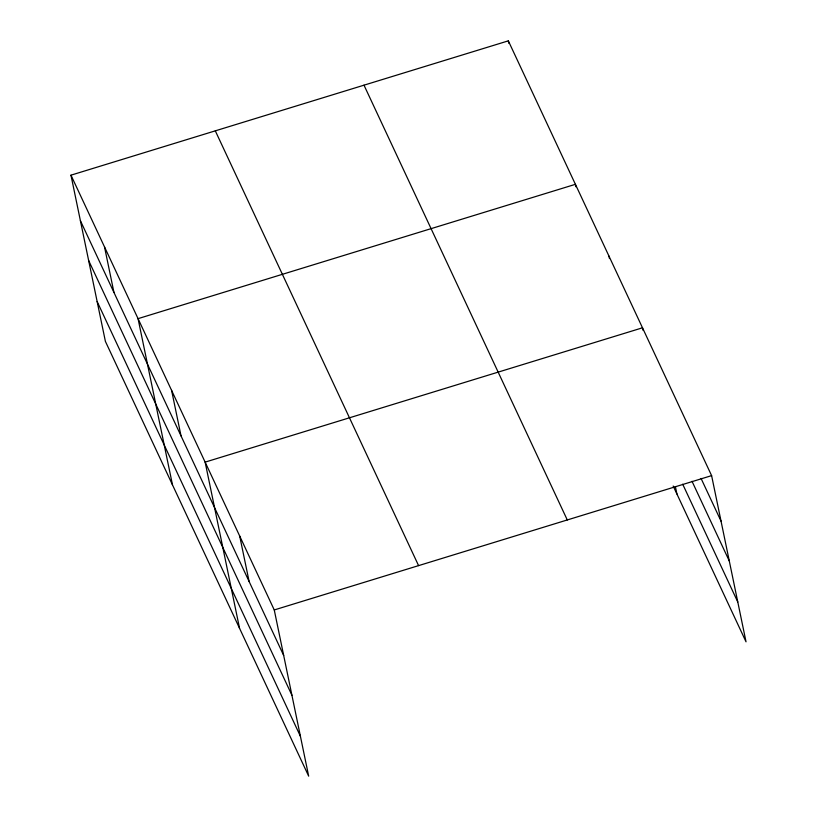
<?xml version="1.0" encoding="UTF-8"?>
<svg xmlns="http://www.w3.org/2000/svg" width="817" height="817" viewBox="0 0 817 817"><rect width="100%" height="100%" fill="white"/><g stroke="black" fill="none" stroke-linecap="round" stroke-linejoin="round"><path stroke-width="1.23" d="M70.967 175.175L274.257 609.952L308.673 776.15L105.393 341.373L70.967 175.175L508.327 40.85L711.607 475.627L746.033 641.825L673.188 486.033M274.257 609.952L711.607 475.627M701.057 478.415L721.033 521.144M692.019 481.284L729.285 560.973M682.706 484.205L737.782 602.006M363.994 85.172L567.284 519.959M215.3 130.843L418.58 565.619M80.393 220.682L283.683 655.459M88.644 260.511L291.935 695.287M97.141 301.544L300.431 736.321M642.999 330.262L642.489 327.801L205.138 462.126L239.555 628.324M675.363 486.534L676.915 493.999M608.951 256.068L609.462 258.529M575.914 186.787L575.403 184.325L138.053 318.65L172.479 484.849M508.327 40.85L508.828 43.311M239.698 536.034L249.124 581.551M171.601 390.383L181.027 435.9M104.515 246.908L113.941 292.425"/></g></svg>
